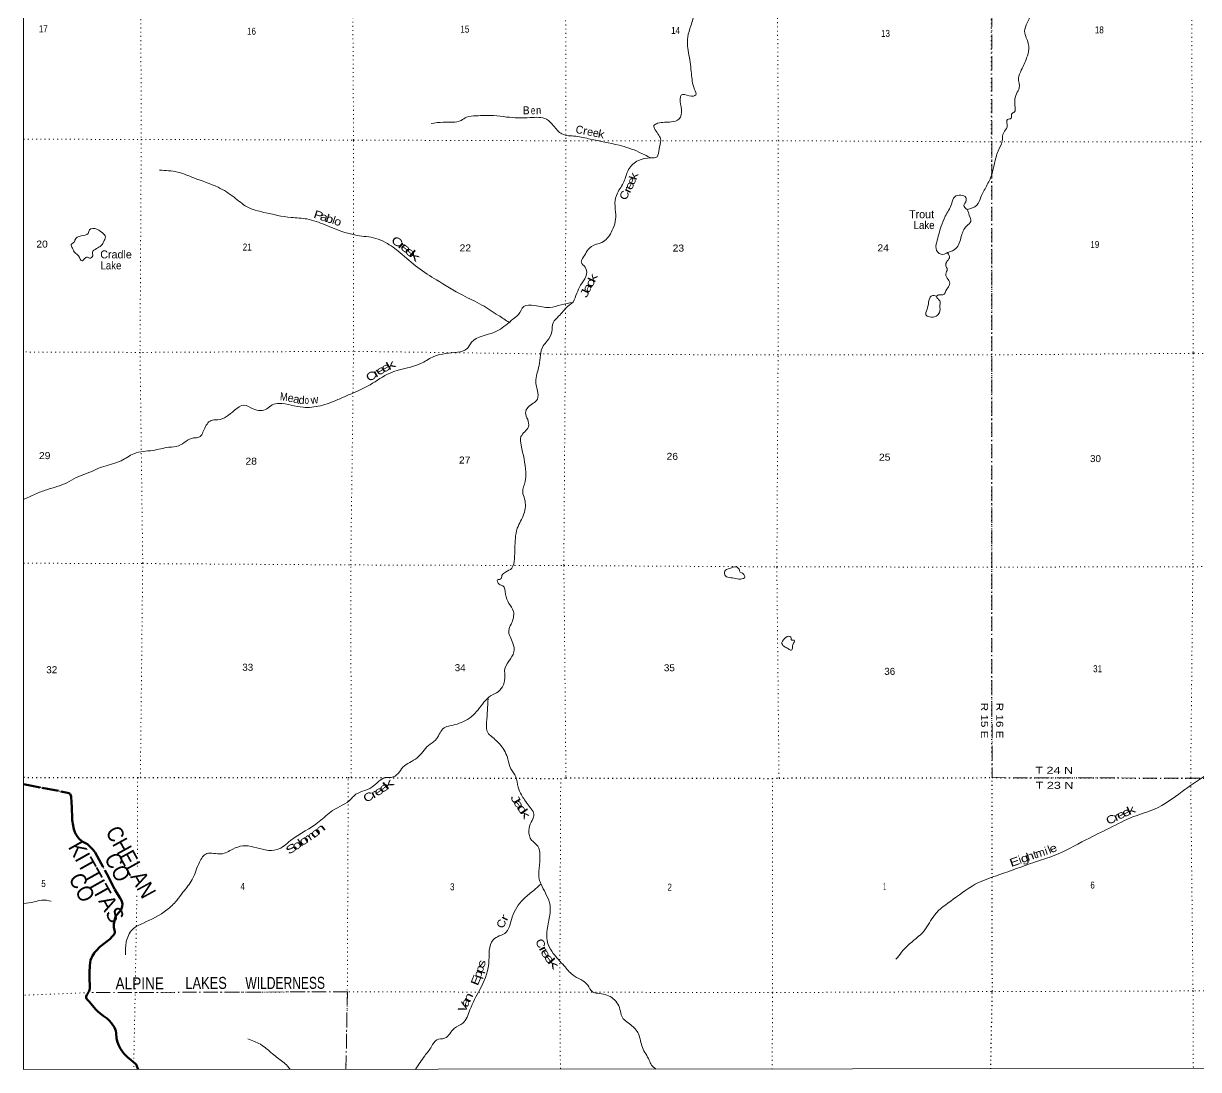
# Model space of a CAD drawing. Header units: feet. Extents: x -3 to 248627, y 0 to 184934.
# Drawn here: x -3 to 29363, y 0 to 26156 of the extents above; entities that cross this region are included whole.
import ezdxf
from ezdxf.enums import TextEntityAlignment as Align

# ---------------------------------------------------------------- set-up
doc = ezdxf.new("R2010")
doc.units = ezdxf.units.FT
doc.header["$LTSCALE"] = 70
for name, pattern in [('DOT_DASHED', [7.7, 5, -1.2, 0.3, -1.2]), ('DOTTED', [1.5, 0.3, -1.2]), ('LONG_DASH_SHORT_DASH', [9.9, 6, -1.2, 1.5, -1.2])]:
    doc.linetypes.add(name, pattern=pattern)
for name, color, linetype, lineweight in [('11', 7, 'LONG_DASH_SHORT_DASH', 60), ('39', 7, 'Continuous', 13), ('4', 7, 'Continuous', 13), ('44', 7, 'DOT_DASHED', 13), ('6', 7, 'DOTTED', 25), ('7', 7, 'DOTTED', 13)]:
    doc.layers.add(name, color=color, linetype=linetype, lineweight=lineweight)
doc.layers.add('12', color=7, linetype='Continuous')
doc.layers.add('41', color=7, linetype='Continuous')

msp = doc.modelspace()

# ---------------------------------------------------------------- linework, layer by layer
at = {"layer": '11'}
for points in [[(0.21, 7138.04), (461.44, 7040.69), (930.06, 6954.37), (1096.37, 6922), (1133.7, 6909.56), (1159.81, 6892.97), (1173.51, 6865.57), (1186.35, 6828.23), (1190.93, 6781.75), (1195.47, 6715.35), (1212.09, 6321.13), (1216.24, 6234.82), (1220.38, 6191.66), (1228.26, 6139.37), (1256.46, 6005.75), (1279.68, 5935.21), (1301.25, 5884.59), (1334.43, 5830.64), (1379.22, 5776.7), (1404.11, 5750.96), (1433.97, 5724.41), (1482.9, 5692.87), (1592.39, 5631.45), (1641.33, 5594.94), (1728.84, 5505.31), (1762.01, 5463.81), (1785.24, 5428.12), (2034.47, 4971.66), (2075.94, 4889.49), (2270.41, 4511.07), (2410.6, 4286.13), (2447.1, 4228.04), (2466.59, 4177.41), (2468.67, 4130.93), (2466.59, 4087.78), (2454.56, 4038.81), (2447.93, 4023.87), (2435.08, 3993.16), (2328.91, 3865.35), (2308.16, 3834.65), (2284.12, 3792.32), (2268.35, 3719.29), (2256.74, 3634.63), (2251.76, 3547.49), (2278.73, 3452.88), (2280.39, 3415.53), (2253.02, 3364.9), (2223.16, 3332.54), (2150.97, 3262.87), (1905.89, 3063.63), (1817.97, 2978.98), (1777.74, 2930.85), (1759.49, 2906.78), (1718.85, 2846.19), (1693.96, 2793.91), (1671.57, 2731.66), (1654.55, 2603.03), (1644.6, 2428.74), (1644.6, 2314.21), (1644.2, 2258.62), (1651.88, 2104.25), (1652.5, 2022.91), (1647.52, 1995.53), (1636.72, 1962.33), (1616.82, 1924.98), (1609.56, 1915.85)], [(1609.56, 1915.85), (1578.06, 1863.17), (1562.3, 1824.99), (1560.22, 1796.78), (1567.27, 1776.86), (1582.41, 1757.34), (1632.59, 1708.79), (1807.62, 1497.15), (1855.73, 1452.33), (1991.76, 1346.09), (2087.55, 1271.4), (2135.66, 1226.58), (2197.04, 1158.52), (2269.21, 1049.8), (2301.56, 968.47), (2310.68, 909.54), (2319.81, 780.06), (2336.82, 707.03), (2369.16, 613.24), (2417.69, 517.8), (2504.79, 402.43), (2595.61, 309.48), (2685.19, 235.61), (2794.68, 143.48), (2820.81, 116.93), (2833.05, 84.97), (2859.53, 0.45)]]:
    msp.add_lwpolyline(points, dxfattribs=at)
at = {"layer": '39'}
for points in [[(26207.33, 38984.39), (26216.28, 38746.04), (26189.48, 38494.31), (26162.49, 38224.45), (26187.52, 37925.85), (26115.6, 37402.41), (26129.17, 36970.87), (26171.15, 36561.23), (25978.91, 36079.29), (25846.72, 35566.52), (25926.7, 35325.85), (26023.8, 35181.77), (26024.97, 34909.61), (26012.1, 34643.63), (26007.44, 34200.18), (25841.07, 34072.78), (25582.95, 33833.39), (25467.69, 33590.59), (25368.4, 33335.54), (25398.35, 32930.05), (25505.27, 32572.19), (25456.68, 32352.93), (25376.47, 31807.4), (25353.95, 31579.82), (25373.69, 31351.83), (25262.24, 31088.83), (25246.48, 30738.22), (25237.64, 30089.18), (25193.11, 29873.91), (25195.9, 29565.45), (25139.68, 29386.58), (25164.35, 29245.23), (25203.37, 28936.41), (25134.54, 28707.27), (25106.11, 28300.33), (25260.99, 27909.75), (25491.03, 27393.44), (25485.84, 27091.11), (25361.62, 26953.22), (25205.52, 26845.89), (25169.31, 26656.74), (25145.73, 26328.38), (25020.6, 25912.31), (25059.66, 25799.03), (25123.08, 25514.17), (25068.42, 25292.95), (24934.42, 24989.86), (24863.89, 24790.97), (24883.44, 24544.84), (24815.49, 24398.34), (24769.31, 24217.36), (24779.72, 24060.02), (24764.47, 23949.29), (24691.35, 23885.5), (24678.21, 23784.83), (24593.4, 23757.43), (24577.34, 23570.11), (24495.4, 23433.83), (24456.86, 23214.47), (24355.63, 22965.49), (24265.81, 22653.9), (24196.45, 22374.36), (24064.67, 22091.4), (23924.92, 21816.59), (23820.13, 21611.99), (23578.43, 21504.84)], [(18039.96, 28494.33), (18033.45, 28258.53), (17900.85, 28088.47), (17808.51, 27920.04), (17789.69, 27662.18), (17671.24, 27498.03), (17426.51, 27383.5), (17262.8, 27127.06), (16952.07, 26668.45), (16788.49, 26424.11), (16676.4, 26100.64), (16596.94, 25817.17), (16628.39, 25363.28), (16689.97, 24903.05), (16768.32, 24507.17), (16801.13, 24373.8), (16635.81, 24347.19), (16436.76, 24365.26), (16411.72, 24280.84), (16440.93, 23996.31), (16384.2, 23769.06), (16186.18, 23694.39), (15845.68, 23659.42), (15752.54, 23605.9), (15785.61, 23496.71), (15921.77, 23239.36), (15881.15, 23013.98), (15830.86, 22824.97), (15663.46, 22793.03)], [(15668.95, 22794.14), (15375.24, 22942.31), (14881.92, 23110.42), (14163.03, 23264.6), (13797.5, 23336.71), (13453.96, 23394.5), (13244.8, 23600.15), (13071.4, 23761.1), (12659.27, 23803.43), (12067.71, 23817.27), (11746.09, 23854.68), (11303.24, 23846.91), (11067.42, 23812.92), (10933.73, 23731.58), (10486.47, 23687.56), (10184.23, 23654.23)], [(15668.95, 22794.14), (15364.99, 22732.76), (15119.03, 22501.31), (15003.15, 22200.06), (14839.13, 21913.38), (14778.12, 21661.99), (14799.21, 21371.49), (14685.92, 20933.13), (14453.86, 20683.41), (14193.16, 20581.12), (13993.15, 20316.98), (13937.44, 20186.49), (14034.73, 20060.55), (14054.47, 19832.56), (13919.34, 19614.14), (13826.64, 19411.44), (13735.74, 19188.56)], [(3399.63, 22488.76), (3843.9, 22440.07), (4254.95, 22294.95), (4862.28, 22059.2), (5258.19, 21813.42), (5583.68, 21570.35), (6006.89, 21433.17), (6685.8, 21305.58), (7081.88, 21267.44), (7535.17, 21119.89), (8337.43, 20856.03), (8799.55, 20782.98), (9044, 20679.79), (9407.6, 20424.25), (9854.49, 20050.98), (10318.16, 19742.05), (10974.25, 19358.66), (11454.72, 19116.09), (11864.56, 18856.07), (12138.91, 18678.5)], [(23579.49, 21503.46), (23500.07, 21607.05), (23526.81, 21661.22), (23550.49, 21808.15), (23424.24, 21859.78), (23270.92, 21824.99), (23190.49, 21640.31), (23034.32, 21335.42), (22931.05, 21084.44), (22822.23, 20688.36), (22818.05, 20482.78), (22973.94, 20378.45), (23093.2, 20427.68), (23216.46, 20474.86), (23293.44, 20522.49), (23435.56, 20831.55), (23569.12, 21092.32), (23668.94, 21206.25), (23634.37, 21363.83), (23616.96, 21430.52), (23579.49, 21503.46)], [(1994.17, 20893.79), (1832.37, 21010.28), (1647.11, 20999.99), (1611.88, 20903.57), (1440.21, 20846.79), (1280.11, 20741.51), (1267.53, 20693.25), (1190.4, 20631.51), (1217.62, 20540.52), (1284.79, 20420.93), (1368.5, 20343.51), (1461.77, 20217.61), (1522.75, 20275.48), (1583.55, 20315.2), (1647.65, 20286.35), (1726.77, 20346.06), (1719.65, 20434.83), (1819.23, 20526.59), (1934.74, 20602.06), (2016.55, 20726.25), (2035.94, 20847.02), (1994.17, 20893.79)], [(23090.28, 20425.37), (23136.05, 20292.2), (23076.78, 20206.09), (23051.46, 20095.46), (23082.79, 20012.5), (23047.27, 19887.86), (23104.27, 19758.29), (23143.16, 19628.89), (23073.53, 19514.66), (22973.37, 19368.48), (22884.87, 19373.38), (22816.02, 19333.73)], [(2547.08, 2864.09), (2562.49, 3180.44), (2720.83, 3501.44), (2992.21, 3662.08), (3581.33, 3990.97), (3825.32, 4226.46), (3982.46, 4432.57), (4215.26, 4752.84), (4392.89, 5184.53), (4580.3, 5398.4), (4932.42, 5390.93), (5229.53, 5511), (5475.93, 5593.26), (6040.39, 5490.98), (6334.3, 5498.19), (6672.83, 5728.73), (7390.26, 6201.51), (7721.16, 6472.45), (8187.15, 6766.25), (8258.41, 6844.18), (8703.42, 7057.55), (9042.06, 7298.17), (9189.02, 7302.78), (9359.12, 7401.91), (9477.5, 7558), (9834.18, 7792.39), (10117.16, 8100.08), (10295.69, 8235.42), (10479.8, 8517.87), (10774.75, 8623.84), (11185.36, 8819.41), (11360.32, 8997.12), (11671.88, 9342.83), (11862.17, 9447.81), (12029.33, 9841.3), (12020.81, 9988.55), (12252.98, 10439.86), (12229.16, 10661.84), (12123.84, 10981.39), (12181.8, 11134.03), (12239.52, 11456.01), (12126.92, 11656.69), (12046.81, 11885.27), (11974.58, 12097.64), (11884.42, 12136.83), (11841.3, 12246.11), (11913.89, 12259.51), (11955.14, 12353.86), (12042.58, 12439.69), (12198.55, 12534.93), (12267.44, 12770.12), (12288.95, 13283.96), (12337.86, 13533.46), (12504.66, 13892.68), (12520.64, 14263.45), (12472.2, 14441.33), (12533.33, 14704.81), (12549.82, 14932.45), (12434.17, 15608.91), (12430.4, 15824.65), (12614.12, 16070.82), (12597.94, 16254.42), (12543.36, 16422.28), (12605.15, 16556.74), (12838.76, 16762.1), (12841.05, 16979.79), (12799.02, 17193.89), (12883.85, 17604.31), (12983.58, 18093.2), (13085.56, 18221.23), (13202.62, 18443.85), (13233.21, 18673.36), (13369.74, 18833.3), (13595.72, 19079.05), (13735.74, 19188.56)], [(13727.2, 19181.88), (13433.14, 19120.96), (13146.66, 19055.22), (12764.78, 19103.3), (12498.85, 19077.67), (12367.93, 18877.36), (12217.72, 18755.85), (12138.91, 18678.5)], [(22816.02, 19333.73), (22697.42, 19346.98), (22650.61, 19297.04), (22602.1, 19085.85), (22552.19, 18933.12), (22549.5, 18868.64), (22641.58, 18821.38), (22804.77, 18837.92), (22890.27, 18929.82), (22902.21, 19109.12), (22895.33, 19220.06), (22839.64, 19283.1), (22816.02, 19333.73)], [(12135.44, 18680.74), (11767.56, 18435.69), (11195.34, 18183.24), (11072.88, 18021.15), (10846.59, 17936.67), (10253.78, 17831.59), (9962.28, 17671.14), (9158.58, 17414.91), (8660.41, 17123.43), (8122.36, 16866.62), (7855.48, 16750.29), (7417.16, 16599.34), (6984.03, 16559.22), (6387.29, 16653.75), (6213.85, 16619.16), (6079.99, 16521.68), (5737.8, 16516.96), (5501.32, 16612), (5268.51, 16483.24), (4849.43, 16247.44), (4718.52, 16238.64), (4527.25, 16040.93), (4381.94, 15810.52), (4244.9, 15793.72), (3874.54, 15597.76), (3628.58, 15557.83), (3227.27, 15481.11), (2755.47, 15399.03), (2437.63, 15222.72), (2005.46, 15081.8), (1570.89, 14904.61), (1312.22, 14804.32), (1079.4, 14673.54), (578.42, 14497), (291.5, 14388.93), (-2.5, 14250.08)], [(17999.17, 12377.48), (17969.32, 12410.03), (17911.24, 12436.8), (17881.8, 12507.65), (17814.01, 12568.79), (17642.54, 12530.14), (17521.07, 12462.79), (17539.92, 12341.65), (17676.32, 12297.98), (17837.03, 12270.21), (17992.11, 12280.79), (18024.71, 12318.77), (18018.91, 12341), (17999.17, 12377.48)], [(19213.81, 10565.41), (19220.44, 10621.79), (19245.02, 10661.87), (19257.83, 10732.3), (19231.72, 10736.59), (19181.53, 10749.17), (19186, 10791.46), (19152.17, 10828.08), (19014.78, 10777.01), (18953.05, 10648.59), (19018.63, 10569.33), (19118.72, 10517.95), (19180.75, 10483.08), (19207.2, 10511.04), (19213.81, 10565.41)], [(11607.29, 9269.93), (11570.3, 8678.57), (11597.81, 8424.29), (11693.39, 8326.6), (11928.51, 8102.55), (12103.99, 7756.12), (12175.96, 7519.55), (12300.66, 7320.77), (12360.35, 7064.17), (12444.81, 6865.78), (12607.26, 6620.27), (12755.32, 6346.68), (12685.22, 6188.1), (12626.61, 5972.97), (12694.56, 5736.45), (12847.96, 5587.79), (12901.89, 5357.45), (12886.34, 5026.99), (12887.54, 4758.86), (12930.5, 4633.45)], [(21802.34, 2756.68), (22089.65, 3092.55), (22508.23, 3471.48), (22763.89, 3860.07), (23235, 4258.66), (23867.3, 4673.81), (24376.51, 4868.41), (25245.17, 5176.42), (25752.16, 5350.89), (26545.19, 5740.28), (27138, 6036.88), (27740.76, 6323.3), (28261.99, 6511.74), (28950.86, 6948.51), (29534.71, 7350.02), (30030.63, 7619.34), (30327.68, 7733.37), (30703.25, 7850.65), (31068.77, 7979.08)], [(9792.91, 1.98), (10025.48, 343.73), (10192.93, 573.93), (10323.51, 741.99), (10519.15, 782.41), (10649.13, 894.04), (10767.32, 1031.98), (10978, 1162.97), (11154.52, 1489.84), (11401.4, 1999.47), (11623.49, 2640.38), (11738.52, 3244.03), (11888.45, 3339.33), (12023.96, 3402.52), (12213.36, 3805.87), (12489.85, 4260.78), (12723.37, 4458.08), (12928.93, 4638.03)], [(12930.5, 4633.45), (13042.85, 4408.59), (13143, 4171.75), (13158.38, 3911.55), (13090.16, 3549.35), (13109.9, 3129.85), (13238.35, 2904.82), (13506.77, 2593.77), (13723.77, 2367.88), (13923.75, 2246.99), (14097.43, 2112.24), (14220.42, 1941.71), (14346.86, 1908.22), (14699.91, 1797.92), (14904.11, 1503.62), (14946.56, 1329.84), (15173.78, 1119.98), (15366.57, 888.28), (15465.63, 548.64), (15635.37, 230.49), (15692.48, 110.99), (15803.5, 8.53)], [(689.51, 4206.69), (454.36, 4237.21), (260.66, 4190.72), (-3.43, 4148.95)], [(5604.23, 763.89), (5918.8, 629.78), (6218.21, 395.03), (6477.7, 190.9), (6595.33, 84.93), (6660.78, 0.44)]]:
    msp.add_spline(points, degree=3, dxfattribs=at)
at = {"layer": '4'}
msp.add_lwpolyline([(0, 183577.08), (30826.42, 183598.29), (61611.62, 183645.77), (92479.02, 183767.9), (123305.1, 183916.31), (154130.93, 184107.12), (184956.47, 184340.33), (215781.67, 184615.95), (246606.46, 184933.96), (248626.55, 1367.98), (217549.25, 1047.36), (186473.05, 772.71), (155393.5, 534.37), (124315.15, 341.99), (93236.57, 192.37), (62157.81, 85.49), (31078.95, 21.37), (0, -0.01)], close=True, dxfattribs=at)
msp.add_lwpolyline([(0, 183577.08), (30826.42, 183598.29), (61611.62, 183645.77), (92479.02, 183767.9), (123305.1, 183916.31), (154130.93, 184107.12), (184956.47, 184340.33), (215781.67, 184615.95), (246606.46, 184933.96), (248626.55, 1367.98), (217549.25, 1047.36), (186473.05, 772.71), (155393.5, 534.37), (124315.15, 341.99), (93236.57, 192.37), (62157.81, 85.49), (31078.95, 21.37), (0, -0.01)], close=True, dxfattribs=at)
at = {"layer": '44'}
for points in [[(24126.89, 37912.62), (24190.21, 37912.3), (24192.57, 37738.77), (24202.51, 7298.07), (31068.95, 7280.22)], [(0.21, 7138.04), (461.44, 7040.69), (930.06, 6954.37), (1096.37, 6922), (1133.7, 6909.56), (1159.81, 6892.97), (1173.51, 6865.57), (1186.35, 6828.23), (1190.93, 6781.75), (1195.47, 6715.35), (1212.09, 6321.13), (1216.24, 6234.82), (1220.38, 6191.66), (1228.26, 6139.37), (1256.46, 6005.75), (1279.68, 5935.21), (1301.25, 5884.59), (1334.43, 5830.64), (1379.22, 5776.7), (1404.11, 5750.96), (1433.97, 5724.41), (1482.9, 5692.87), (1592.39, 5631.45), (1641.33, 5594.94), (1728.84, 5505.31), (1762.01, 5463.81), (1785.24, 5428.12), (2034.47, 4971.66), (2075.94, 4889.49), (2270.41, 4511.07), (2410.6, 4286.13), (2447.1, 4228.04), (2466.59, 4177.41), (2468.67, 4130.93), (2466.59, 4087.78), (2454.56, 4038.81), (2447.93, 4023.87), (2435.08, 3993.16), (2328.91, 3865.35), (2308.16, 3834.65), (2284.12, 3792.32), (2268.35, 3719.29), (2256.74, 3634.63), (2251.76, 3547.49), (2278.73, 3452.88), (2280.39, 3415.53), (2253.02, 3364.9), (2223.16, 3332.54), (2150.97, 3262.87), (1905.89, 3063.63), (1817.97, 2978.98), (1777.74, 2930.85), (1759.49, 2906.78), (1718.85, 2846.19), (1693.96, 2793.91), (1671.57, 2731.66), (1654.55, 2603.03), (1644.6, 2428.74), (1644.6, 2314.21), (1644.2, 2258.62), (1651.88, 2104.25), (1652.5, 2022.91), (1647.52, 1995.53), (1636.72, 1962.33), (1616.82, 1924.98), (1609.56, 1915.85)], [(8056.14, 1.44), (8090.13, 1944.19), (1614.7, 1923.58)]]:
    msp.add_lwpolyline(points, dxfattribs=at)
at = {"layer": '6'}
for points in [[(24170.43, 12.93), (24210.97, 1950.98), (24202.51, 7298.07), (24198.48, 12563.16), (24196.11, 17867.85), (24193.73, 23196.31), (24190.17, 28530.73), (24186.62, 33819.98), (24194.96, 37909.93), (24121.49, 40165.52)], [(0, 7306.02), (2849.36, 7300.18), (2917.78, 7299.52), (8112.32, 7305.23), (8186.75, 7302.49), (13423.23, 7277.56), (13554.18, 7290.39), (18712.33, 7280.33), (18879.46, 7288.78), (24202.51, 7298.07), (29166.44, 7284.63), (31068.95, 7280.22)]]:
    msp.add_lwpolyline(points, dxfattribs=at)
at = {"layer": '7'}
msp.add_line((2849.36, 7300.18), (2842.54, 5078.65), dxfattribs=at)
for points in [[(2853.42, 41729.96), (2893.52, 33873.55), (2922.27, 28573.43), (2938.79, 23257.3), (2908.91, 17931.54), (2976.36, 12675.39), (2917.78, 7299.52)], [(13417.19, 41703.4), (13485.39, 33840.66), (13540.35, 28544.32), (13554.79, 23222.16), (13536.88, 17886.21), (13501.39, 12600.82), (13554.18, 7290.39)], [(8186.75, 7302.49), (8176.26, 12616.54), (8244.54, 17958.05), (8245.78, 23239.74), (8215.31, 28568.1), (8191.91, 33803.66), (8143.81, 41664.18)], [(18879.46, 7288.78), (18824.33, 12569), (18855.86, 17860.47), (18861.99, 23224.76), (18827.29, 28533), (18806.6, 33835.06), (18786.52, 41681.2)], [(29097.05, 41687.35), (29141.36, 33849.04), (29186.23, 28550.78), (29206.41, 23200.34), (29233.24, 17908.3), (29221.36, 12572.29), (29167.63, 7285.82), (29226.47, 1964.49), (29234.15, 18.92)], [(0, 23261.44), (2938.79, 23257.3), (8245.78, 23239.74), (13554.79, 23222.16), (18861.99, 23224.76), (24190.17, 23197.5), (29198.32, 23196.39), (31047.04, 23209.4)], [(31054.35, 17898.48), (29233.24, 17908.3), (24194.92, 17870.23), (18855.92, 17866.52), (13536.88, 17886.21), (8244.54, 17958.05), (2908.91, 17931.54), (0, 17941.78)], [(0, 12659.33), (2976.11, 12651.2), (8176.26, 12616.54), (13501.39, 12600.82), (18824.33, 12569), (24197.3, 12561.97), (29221.36, 12572.29), (31061.65, 12588.19)], [(8056.14, 1.44), (8089.43, 1878.61), (8112.32, 7305.23)], [(13423.23, 7277.56), (13399.2, 1933.6), (13415.65, 3.99)], [(18706.6, 7.75), (18720.36, 1923.97), (18712.33, 7280.33)], [(2829.6, 4341.95), (2786.18, 1869.92), (2750.48, 0.16)], [(31076.22, 1996.61), (29226.47, 1964.49), (24184.79, 1949.22), (18720.36, 1923.97), (13399.2, 1933.6), (8086.57, 1943), (2796.73, 1926.39), (1623.06, 1921.63), (0, 1857.49)]]:
    msp.add_lwpolyline(points, dxfattribs=at)

# ---------------------------------------------------------------- texts
at = {"layer": '12'}
for s, rotation, width, p in [('CHELAN', 298.788, 0.9, (2035.97, 5948.75)), ('KITTITAS', 299.292, 0.95, (1099.8, 5567.35)), ('CO', 297.667, 0.9, (2005.44, 5286.54)), ('CO', 297.667, 0.9, (1113.02, 4780.34))]:
    msp.add_text(s, height=400, rotation=rotation, dxfattribs=dict(at, width=width)).set_placement(p)
at = {"layer": '41'}
for s, rotation, width, p in [('B', 358.996, 0.95, (12558.82, 23884.95)), ('e', 1.249, 0.75, (12733.33, 23885.06)), ('n', 1.249, 0.85, (12873.44, 23888.12)), ('C', 348.898, 0.95, (13873.31, 23403.36)), ('r', 348.783, 1.1, (14014.89, 23376.5)), ('k', 348.268, 1.15, (14417.1, 23293.55)), ('k', 73.419, 1.25, (15341.26, 22310.81)), ('r', 65.113, 1.5, (15180.1, 21955.62)), ('e', 63.986, 1.35, (15231.3, 22061.42)), ('e', 70.734, 1.2, (15287.46, 22187.53)), ('C', 69.116, 1.15, (15106.16, 21827.79)), ('P', 342.101, 1.3, (7340.49, 21268.52)), ('a', 341.838, 1.25, (7479.19, 21222.45)), ('b', 341.784, 1.25, (7618.5, 21176.68)), ('o', 341.784, 1.15, (7824.93, 21108.75)), ('C', 326.529, 1.4, (9278.64, 20616.44)), ('r', 323.261, 1.9, (9401.68, 20529.01)), ('e', 323.261, 1.7, (9492.32, 20460.84)), ('e', 319.63, 1.85, (9603.16, 20362.99)), ('k', 319.63, 2.1, (9706.34, 20275.27)), ('c', 66.642, 1.45, (14247.99, 19630.13)), ('k', 66.156, 1.5, (14314, 19754.58)), ('J', 66.141, 1.5, (14111.93, 19373.4)), ('a', 64.408, 1.45, (14175.22, 19501.97)), ('e', 30.471, 1.5, (9094.64, 17471.41)), ('k', 29.239, 1.65, (9221.79, 17531.59)), ('C', 28.161, 1.3, (8732.29, 17252.65)), ('r', 31.97, 1.7, (8863.85, 17334.15)), ('e', 31.97, 1.55, (8970.28, 17402.66)), ('M', 355.273, 0.85, (6495.23, 16725.1)), ('a', 349.424, 1.05, (6801.89, 16665.73)), ('o', 0.268, 0.7, (7077.83, 16639.66)), ('e', 32.764, 1.55, (8925.38, 6880.8)), ('e', 38.416, 1.75, (9060.71, 6977.98)), ('k', 38.168, 2, (9172.46, 7056.88)), ('C', 27.843, 1.3, (8662.03, 6728.9)), ('r', 28.835, 1.6, (8799.37, 6804.28)), ('J', 298.637, 1.65, (12210.55, 6713.56)), ('a', 302.971, 1.65, (12296.52, 6579.88)), ('c', 304.009, 1.8, (12381.11, 6454.82)), ('k', 303.117, 1.8, (12453.5, 6343.51)), ('e', 25.028, 1.35, (27595.7, 6343.86)), ('k', 25.028, 1.5, (27718.41, 6401.15)), ('C', 25.804, 1.25, (27219.29, 6165.03)), ('r', 25.804, 1.5, (27355.38, 6230.85)), ('e', 25.028, 1.35, (27461.58, 6283.14)), ('m', 33.509, 1.35, (7192.6, 5736.59)), ('o', 36.714, 1.7, (7346.72, 5845.17)), ('n', 38.574, 1.9, (7461.28, 5933.67)), ('S', 33.26, 1.6, (6744.83, 5441.1)), ('o', 33.26, 1.6, (6876.51, 5527.47)), ('l', 33.509, 1.35, (6966.09, 5586.63)), ('o', 33.509, 1.6, (7054.07, 5644.88)), ('e', 21.143, 1.25, (25764.17, 5440.71)), ('E', 19.56, 1.4, (24799.11, 5103.45)), ('g', 19.487, 1.3, (25047, 5191.16)), ('h', 19.487, 1.25, (25186.56, 5240.55)), ('m', 18.107, 1.05, (25435.44, 5323.68)), ('r', 64.126, 1.5, (12104.45, 3758.6)), ('C', 70.701, 1.1, (12033.09, 3614.46)), ('C', 291.876, 1.15, (12828.18, 3116.71)), ('r', 297.869, 1.6, (12902.76, 2966.26)), ('e', 302.372, 1.55, (12965.36, 2849.31)), ('s', 72.54, 1.35, (11533.83, 2621.95)), ('e', 307.101, 1.7, (13061.12, 2711.54)), ('k', 309.486, 2.05, (13160.14, 2590.61)), ('E', 67.787, 1.45, (11395.89, 2197.61)), ('p', 71.307, 1.25, (11446.8, 2350.7)), ('p', 72.54, 1.25, (11490.59, 2484.48)), ('a', 63.621, 1.45, (11132.42, 1635.02)), ('n', 63.621, 1.5, (11198.53, 1763.59)), ('V', 63.103, 1.35, (11076.07, 1512.05))]:
    msp.add_text(s, height=200, rotation=rotation, dxfattribs=dict(at, width=width)).set_placement(p, align=Align.CENTER)
for s, rotation, p in [('e', 348.783, (14141.43, 23350.47)), ('e', 348.268, (14284.51, 23321.08)), ('l', 341.784, (7724.71, 21141.73)), ('e', 349.424, (6659.77, 16694.28)), ('d', 356.707, (6942.49, 16641.74)), ('w', 6.984, (7279.28, 16651.5)), ('l', 21.143, (25669.77, 5404.75)), ('i', 19.487, (24933.44, 5150.97)), ('t', 18.107, (25304.58, 5282.49)), ('i', 18.602, (25585.16, 5373.53))]:
    msp.add_text(s, height=200, rotation=rotation, dxfattribs=at).set_placement(p, align=Align.CENTER)
for s, p in [('Trout', (22129.83, 21286.25)), ('Cradle', (1916.06, 20282.33))]:
    msp.add_text(s, height=200, dxfattribs=at).set_placement(p)
at = {"layer": '41', "width": 0.9}
for p in [(22243.86, 21015.25), (1920.81, 20006.55)]:
    msp.add_text('Lake', height=200, dxfattribs=at).set_placement(p)
at = {"layer": '44'}
for s, width, p in [('ALPINE', 0.85, (2296.03, 2000.82)), ('LAKES', 0.8, (4043.3, 2012.6)), ('WILDERNESS', 0.75, (5542.79, 2011.49))]:
    msp.add_text(s, height=300, rotation=0.188, dxfattribs=dict(at, width=width)).set_placement(p)
at = {"layer": '6'}
for s, rotation, width, p in [('R 15 E', 270.019, 1.25, (23926.9, 9172.11)), ('R 16 E', 270.019, 1.25, (24306.73, 9172.25)), ('T 24 N', 359.845, 1.35, (25282.82, 7394.7)), ('T 23 N', 359.845, 1.35, (25291.32, 7019.62))]:
    msp.add_text(s, height=175, rotation=rotation, dxfattribs=dict(at, width=width)).set_placement(p)
at = {"layer": '7'}
for s, width, p in [('17', 0.85, (380.8, 25935.23)), ('16', 0.85, (5584.7, 25874.33)), ('15', 0.85, (10916.99, 25927.35)), ('14', 0.85, (16183.18, 25895.81)), ('13', 0.85, (21429.82, 25820.28)), ('18', 0.85, (26773.53, 25909.3)), ('20', 1.1, (317.08, 20552.85)), ('21', 0.85, (5476.59, 20478.43)), ('22', 1.1, (10896.35, 20455.9)), ('23', 1.1, (16220.36, 20452.85)), ('24', 1.1, (21338.54, 20456.92)), ('19', 0.85, (26662.24, 20542.43)), ('29', 1.1, (383.22, 15262.95)), ('28', 1.1, (5544.03, 15123.85)), ('27', 1.1, (10879.68, 15152.37)), ('26', 1.1, (16068.2, 15244.99)), ('25', 1.1, (21376.95, 15223.76)), ('30', 1.05, (26651.96, 15188.64)), ('32', 1.05, (566.32, 9909.25)), ('33', 1.05, (5464.54, 9970.46)), ('34', 1.05, (10773.67, 9959.94)), ('35', 1.05, (16002.51, 9957.89)), ('36', 1.05, (21508.94, 9868.67)), ('31', 0.85, (26730.38, 9934.23)), ('5', 0.85, (441.68, 4561.89)), ('6', 0.85, (26660.66, 4524.32)), ('4', 0.85, (5417.79, 4491.17)), ('3', 0.85, (10658.17, 4482.39)), ('2', 0.85, (16090.72, 4471.44)), ('1', 0.4, (21483.9, 4494.92))]:
    msp.add_text(s, height=175, dxfattribs=dict(at, width=width)).set_placement(p)

doc.saveas('drawing.dxf')
